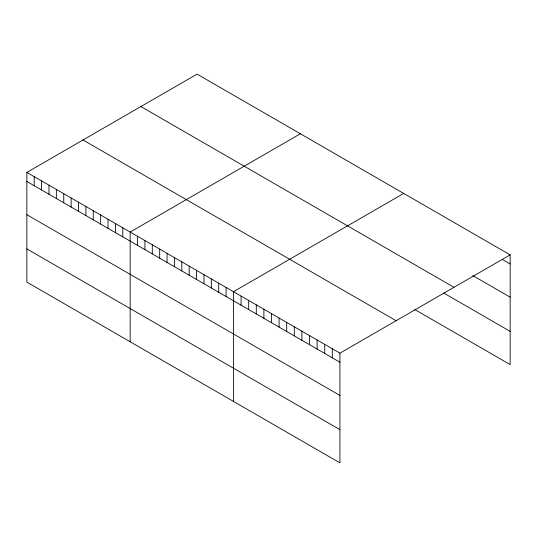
<?xml version="1.0" encoding="UTF-8"?>
<svg xmlns="http://www.w3.org/2000/svg" width="537" height="537" viewBox="0 0 537 537"><rect width="100%" height="100%" fill="white"/><g stroke="black" fill="none" stroke-linecap="round" stroke-linejoin="round"><path stroke-width="0.81" d="M26.85 172.404L339.921 353.158L339.921 462.874L26.85 282.126L26.85 172.404L197.079 74.126L510.15 254.874L510.15 364.596L414.765 309.527M300.391 133.773L130.162 232.051L130.162 341.774M403.703 193.421L233.474 291.698L233.474 401.421M339.921 353.158L510.15 254.874M502.545 259.559L510.15 263.949M472.829 275.609L510.15 297.162M140.902 106.554L453.973 287.308M443.797 293.068L510.15 331.383M83.027 139.976L396.098 320.723M26.85 181.479L339.921 362.227M26.85 214.693L339.921 395.44M26.85 248.913L339.921 429.66M332.316 348.768L332.316 357.837M324.717 344.378L324.717 353.447M317.112 339.988L317.112 349.057M309.507 335.598L309.507 344.667M301.901 331.208L301.901 340.277M294.303 326.818L294.303 335.887M286.698 322.428L286.698 331.497M279.092 318.038L279.092 327.114M271.494 313.648L271.494 322.724M263.889 309.258L263.889 318.334M256.283 304.868L256.283 313.944M248.685 300.478L248.685 309.554M241.079 296.088L241.079 305.164M226.097 287.443L226.097 296.511M218.72 283.18L218.72 292.249M211.336 278.918L211.336 287.993M203.959 274.655L203.959 283.731M196.576 270.4L196.576 279.468M189.199 266.137L189.199 275.212M181.821 261.875L181.821 270.95M174.438 257.619L174.438 266.688M167.061 253.357L167.061 262.425M159.684 249.094L159.684 258.169M152.3 244.832L152.3 253.907M144.923 240.576L144.923 249.645M137.546 236.314L137.546 245.389M122.785 227.795L122.785 236.864M115.401 223.533L115.401 232.602M108.024 219.271L108.024 228.346M100.647 215.008L100.647 224.083M93.263 210.752L93.263 219.821M85.886 206.49L85.886 215.565M78.509 202.227L78.509 211.303M71.126 197.972L71.126 207.04M63.749 193.709L63.749 202.778M56.365 189.447L56.365 198.522M48.988 185.184L48.988 194.26M41.611 180.929L41.611 189.997M34.227 176.666L34.227 185.742"/></g></svg>
